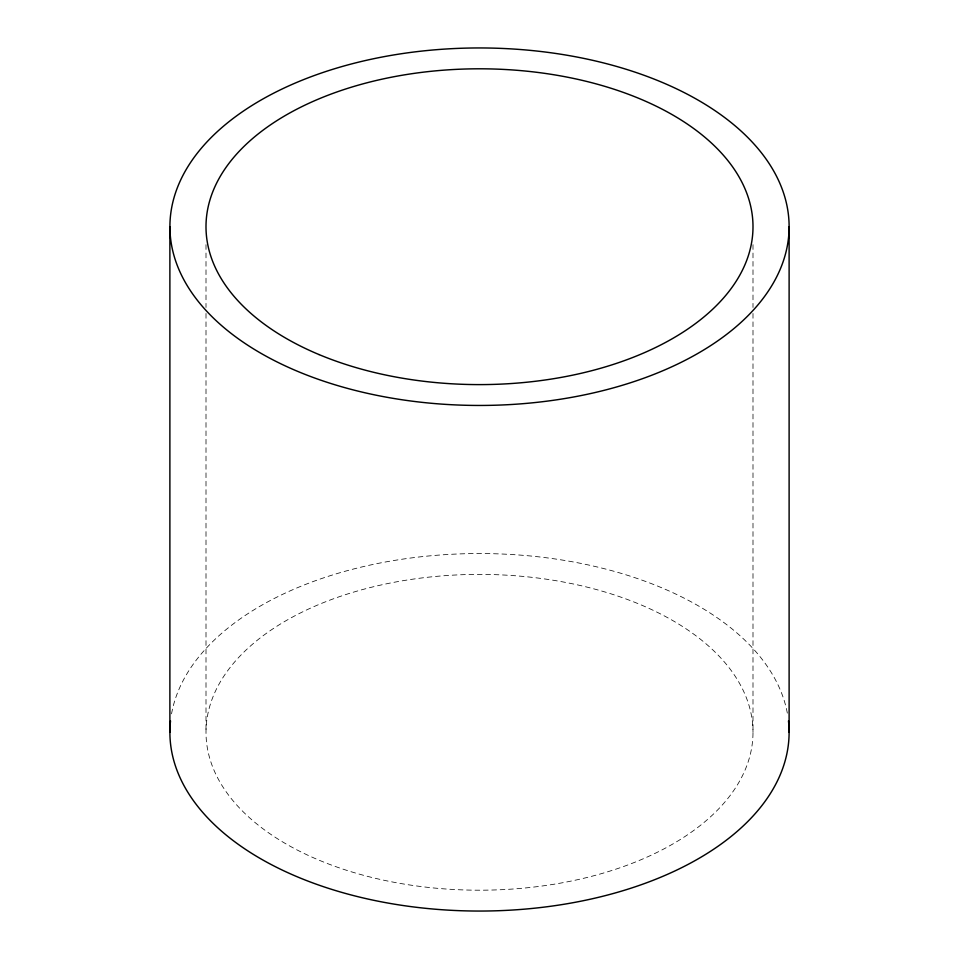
<?xml version="1.0" encoding="UTF-8"?>
<svg xmlns="http://www.w3.org/2000/svg" width="959" height="959" viewBox="0 0 959 959"><rect width="100%" height="100%" fill="white"/><g stroke="black" fill="none" stroke-linecap="round" stroke-linejoin="round"><path stroke-width="0.72" stroke-dasharray="4.79 3.6" d="M752.995 244.653L752.995 307.479M752.995 313.461L752.995 732.292A273.495 157.899 0 0 1 342.759 869.046A273.495 157.899 0 0 1 342.759 595.551A273.495 157.899 0 0 1 752.995 732.292M206.005 244.653L206.005 307.479M206.005 313.461L206.005 732.292M171.541 713.832A309.613 178.758 0 0 1 479.5 553.547A309.613 178.758 0 0 1 787.459 713.832"/><path stroke-width="1.44" d="M789.113 226.708A309.613 178.758 0 0 1 324.693 381.502A309.613 178.758 0 0 1 324.693 71.901A309.613 178.758 0 0 1 789.113 226.708L789.113 732.292M169.887 226.708L169.887 732.292M788.478 720.928A309.613 178.758 0 0 1 479.5 911.05A309.613 178.758 0 0 1 170.522 720.928M319.023 354.566A273.495 157.899 0 0 0 751.532 243.011A273.495 157.899 0 0 0 367.944 82.534A273.495 157.899 0 0 0 319.023 354.566"/></g></svg>
